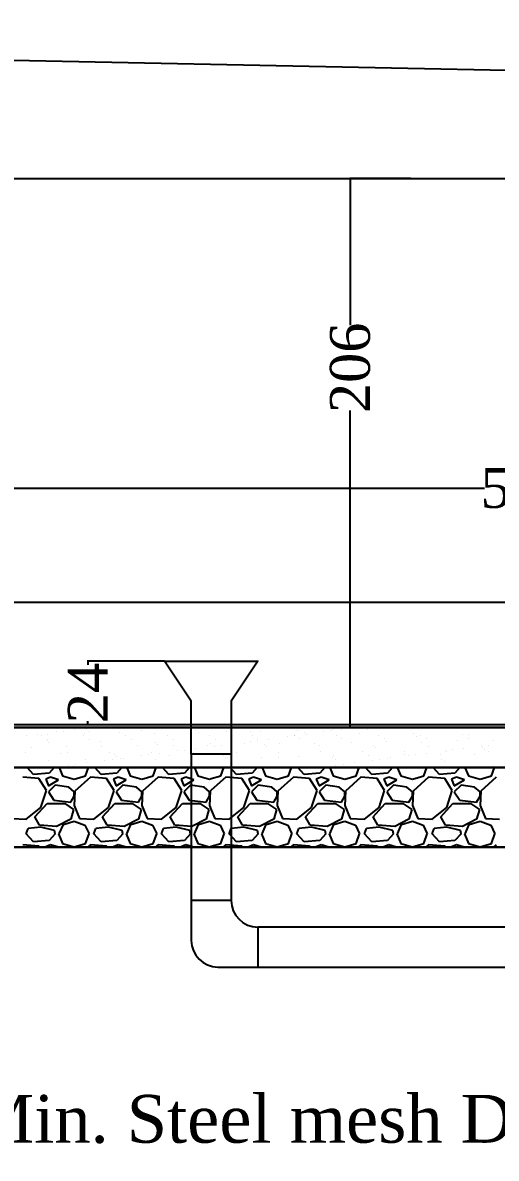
# Model space of a CAD drawing. Header units: centimetres. Extents: x 19229 to 39050, y 7691 to 15397.
# Drawn here: x 36956.6 to 37134.4, y 8811.1 to 9238 of the extents above; entities that cross this region are included whole.
import ezdxf

# ---------------------------------------------------------------- set-up
doc = ezdxf.new("R2010")
doc.units = ezdxf.units.CM
doc.layers.get('0').update_dxf_attribs({"linetype": 'CONTINUOUS'})
doc.layers.get('DEFPOINTS').update_dxf_attribs({"linetype": 'CONTINUOUS'})
doc.styles.add('style2', font='times.ttf', dxfattribs={"height": 15})
doc.styles.add('style3', font='times.ttf', dxfattribs={"height": 25})
doc.dimstyles.get("Standard").update_dxf_attribs({"dimtxt": 15, "dimasz": 0.18, "dimexe": 0.18, "dimexo": 0.0625, "dimgap": 0.09, "dimtad": 0, "dimdec": 0, "dimzin": 0, "dimdsep": 46, "dimtxsty": 'style2', "dimcen": 0.09, "dimadec": 0, "dimazin": 0, "dimtfac": 1, "dimtdec": 0, "dimtofl": 0, "dimtmove": 0, "dimatfit": 3, "dimfxl": 1, "dimtolj": 1, "dimtzin": 0, "dimarcsym": 0})
pattern_1 = [(37.5, (14395.28, -642.7), (-1.60003, 48.941324), [0, -38.608, 0, -43.18, 0, -41.275]), (7.5, (14395.28, -642.7), (44.95233, 71.68251), [0, -20.828, 0, -34.798, 0, -13.335]), (327.5, (14364.04, -642.7), (79.09924, 0.14372), [0, -12.7, 0, -45.72, 0, -59.69]), (317.5, (14364.04, -642.7), (76.35565, 22.29293), [0, -6.35, 0, -29.972, 0, -34.29])]

# ---------------------------------------------------------------- blocks, each defined once
blk = doc.blocks.new('*D25')
at = {"color": 0, "lineweight": -2, "transparency": 16777216}
for p, q in [((37009.8, 8998.05), (36980.82, 8998.05)), ((36981, 8997.87), (36981, 8996.59)), ((37009.8, 8974.05), (36980.82, 8974.05)), ((36981, 8974.23), (36981, 8975.51))]:
    blk.add_line(p, q, dxfattribs=at)
at = {"color": 0, "transparency": 16777216}
for points in [[(36980.97, 8997.87), (36981.03, 8997.87), (36981, 8998.05)], [(36980.97, 8974.23), (36981.03, 8974.23), (36981, 8974.05)]]:
    blk.add_solid(points, dxfattribs=at)
at = {"layer": 'DEFPOINTS', "color": 0, "transparency": 16777216}
for p in [(37009.86, 8998.05), (36981, 8974.05), (37009.86, 8974.05)]:
    blk.add_point(p, dxfattribs=at)
at = {"color": 0, "transparency": 16777216, "insert": (36981, 8986.05), "char_height": 15, "attachment_point": 5, "rotation": 90, "style": 'style2'}
blk.add_mtext('\\A1;24', dxfattribs=at)
blk = doc.blocks.new('*D26')
at = {"color": 0, "lineweight": -2, "ltscale": 20, "transparency": 16777216}
for p, q in [((36858.14, 9062.99), (36858.14, 9062.87)), ((36858.32, 9063.05), (37130.01, 9063.05)), ((37432.58, 9063.05), (37160.89, 9063.05)), ((37432.76, 9063.11), (37432.76, 9063.23))]:
    blk.add_line(p, q, dxfattribs=at)
at = {"color": 0, "ltscale": 20, "transparency": 16777216}
for points in [[(36858.32, 9063.08), (36858.32, 9063.02), (36858.14, 9063.05)], [(37432.58, 9063.08), (37432.58, 9063.02), (37432.76, 9063.05)]]:
    blk.add_solid(points, dxfattribs=at)
at = {"layer": 'DEFPOINTS', "color": 0, "ltscale": 20, "transparency": 16777216}
for p in [(36858.14, 9063.05), (37432.76, 9063.05), (37432.76, 9063.05)]:
    blk.add_point(p, dxfattribs=at)
at = {"color": 0, "ltscale": 20, "transparency": 16777216, "insert": (37145.45, 9063.05), "char_height": 15, "attachment_point": 5, "style": 'style2'}
blk.add_mtext('\\A1;575', dxfattribs=at)
blk = doc.blocks.new('*D27')
at = {"color": 0, "lineweight": -2, "ltscale": 20}
for p, q in [((35072.76, 9189.22), (35072.76, 9019.91)), ((37432.76, 9189.22), (37432.76, 9019.91)), ((35072.94, 9020.09), (36283.48, 9020.09)), ((37432.58, 9020.09), (36326.69, 9020.09))]:
    blk.add_line(p, q, dxfattribs=at)
at = {"color": 0, "ltscale": 20}
for points in [[(35072.94, 9020.12), (35072.94, 9020.06), (35072.76, 9020.09)], [(37432.58, 9020.12), (37432.58, 9020.06), (37432.76, 9020.09)]]:
    blk.add_solid(points, dxfattribs=at)
at = {"layer": 'DEFPOINTS', "color": 0, "ltscale": 20}
for p in [(35072.76, 9189.29), (37432.76, 9189.29), (37432.76, 9020.09)]:
    blk.add_point(p, dxfattribs=at)
at = {"color": 0, "ltscale": 20, "insert": (36305.08, 9020.09), "char_height": 15, "attachment_point": 5, "style": 'style2'}
blk.add_mtext('\\A1;2360', dxfattribs=at)
blk = doc.blocks.new('*D44')
at = {"color": 0, "lineweight": -2, "ltscale": 20}
for p, q in [((37079.54, 9179.43), (37433.94, 9179.43)), ((37433.76, 9179.25), (37433.76, 9092.28)), ((37433.76, 8973.23), (37433.76, 9060.21)), ((37079.54, 8973.05), (37433.94, 8973.05))]:
    blk.add_line(p, q, dxfattribs=at)
at = {"color": 0, "ltscale": 20}
for points in [[(37433.73, 9179.25), (37433.79, 9179.25), (37433.76, 9179.43)], [(37433.73, 8973.23), (37433.79, 8973.23), (37433.76, 8973.05)]]:
    blk.add_solid(points, dxfattribs=at)
at = {"layer": 'DEFPOINTS', "color": 0, "ltscale": 20}
for p in [(37079.48, 9179.43), (37433.76, 9179.43), (37079.48, 8973.05)]:
    blk.add_point(p, dxfattribs=at)
at = {"color": 0, "ltscale": 20, "insert": (37433.76, 9076.24), "char_height": 15, "attachment_point": 5, "rotation": 90, "style": 'style2'}
blk.add_mtext('\\A1;206', dxfattribs=at)
blk = doc.blocks.new('*D45')
at = {"color": 0, "lineweight": -2, "ltscale": 20}
for p, q in [((37102.32, 9179.43), (37079.36, 9179.43)), ((37079.54, 9179.25), (37079.54, 9124.35)), ((37079.54, 8973.23), (37079.54, 9092.28)), ((37102.32, 8973.05), (37079.36, 8973.05))]:
    blk.add_line(p, q, dxfattribs=at)
at = {"color": 0, "ltscale": 20}
for points in [[(37079.51, 9179.25), (37079.57, 9179.25), (37079.54, 9179.43)], [(37079.51, 8973.23), (37079.57, 8973.23), (37079.54, 8973.05)]]:
    blk.add_solid(points, dxfattribs=at)
at = {"layer": 'DEFPOINTS', "color": 0, "ltscale": 20}
for p in [(37079.54, 9179.43), (37102.38, 9179.43), (37102.38, 8973.05)]:
    blk.add_point(p, dxfattribs=at)
at = {"color": 0, "ltscale": 20, "insert": (37079.54, 9108.31), "char_height": 15, "attachment_point": 5, "rotation": 90, "style": 'style2'}
blk.add_mtext('\\A1;206', dxfattribs=at)

msp = doc.modelspace()

# ---------------------------------------------------------------- hatches: boundary and pattern name
h = msp.add_hatch()
h.set_pattern_fill('AR-SAND')
h.set_pattern_definition(pattern_1)
h.paths.add_polyline_path([(37433.76, 8973.05), (37034.86, 8973.05), (37034.86, 8963.05), (37034.86, 8958.05), (37433.76, 8958.05)])
h = msp.add_hatch()
h.set_pattern_fill('AR-SAND')
h.set_pattern_definition(pattern_1)
h.paths.add_polyline_path([(37433.76, 8973.05), (37034.86, 8973.05), (37034.86, 8963.05), (37034.86, 8958.05), (37433.76, 8958.05)])

# ---------------------------------------------------------------- linework, layer by layer
at = {"color": 7, "ltscale": 20}
msp.add_line((36257.14, 9238.05), (37443.02, 9214.05), dxfattribs=at)
at = {"color": 7}
for p, q in [((35071.76, 9179.43), (37433.76, 9179.43)), ((37432.26, 8974.05), (36633.76, 8974.05)), ((37433.76, 8973.05), (36633.76, 8973.05)), ((37433.76, 8973.05), (36633.76, 8973.05)), ((36633.76, 8973.05), (37433.76, 8973.05)), ((36958.07, 8969.95), (36958.07, 8969.95)), ((36960.26, 8972.76), (36960.26, 8972.76)), ((36962.2, 8970.5), (36962.2, 8970.5)), ((36963.56, 8969.99), (36963.56, 8969.99)), ((36965.95, 8970.41), (36965.95, 8970.41)), ((36969.1, 8971.41), (36969.1, 8971.41)), ((36971.74, 8971.75), (36971.74, 8971.75)), ((36975.87, 8972.3), (36975.87, 8972.3)), ((36979.38, 8970.02), (36979.38, 8970.02)), ((36979.67, 8970.91), (36979.67, 8970.91)), ((36980.59, 8972.59), (36980.59, 8972.59)), ((36981.52, 8971.73), (36981.52, 8971.73)), ((36992.96, 8971.08), (36992.96, 8971.08)), ((36995.2, 8970.05), (36995.2, 8970.05)), ((37001.21, 8972.14), (37001.21, 8972.14)), ((37005.96, 8971.01), (37005.96, 8971.01)), ((37011.02, 8970.08), (37011.02, 8970.08)), ((37019.68, 8971.51), (37019.68, 8971.51)), ((37021.54, 8971.96), (37021.54, 8971.96)), ((37022.48, 8971.1), (37022.48, 8971.1)), ((37026.84, 8970.1), (37026.84, 8970.1)), ((37032.98, 8971.68), (37032.98, 8971.68)), ((37042.17, 8971.51), (37042.17, 8971.51)), ((37042.66, 8970.13), (37042.66, 8970.13)), ((37045.97, 8971.62), (37045.97, 8971.62)), ((37055.83, 8969.67), (37055.83, 8969.67)), ((37058.47, 8970.02), (37058.47, 8970.02)), ((37058.48, 8970.16), (37058.48, 8970.16)), ((37059.69, 8972.11), (37059.69, 8972.11)), ((37062.5, 8971.34), (37062.5, 8971.34)), ((37062.6, 8970.56), (37062.6, 8970.56)), ((37063.43, 8970.48), (37063.43, 8970.48)), ((37069.5, 8971.47), (37069.5, 8971.47)), ((37072.15, 8971.82), (37072.15, 8971.82)), ((37072.99, 8972.28), (37072.99, 8972.28)), ((37074.3, 8970.19), (37074.3, 8970.19)), ((37076.28, 8972.36), (37076.28, 8972.36)), ((37083.12, 8970.89), (37083.12, 8970.89)), ((37085.99, 8972.22), (37085.99, 8972.22)), ((37090.12, 8970.22), (37090.12, 8970.22)), ((37099.71, 8972.71), (37099.71, 8972.71)), ((37103.45, 8970.72), (37103.45, 8970.72)), ((37104.39, 8969.86), (37104.39, 8969.86)), ((37105.94, 8970.25), (37105.94, 8970.25)), ((37113, 8972.88), (37113, 8972.88)), ((37121.76, 8970.28), (37121.76, 8970.28)), ((37124.08, 8970.27), (37124.08, 8970.27)), ((37126, 8972.82), (37126, 8972.82)), ((36959.82, 8965.71), (36959.82, 8965.71)), ((36965.32, 8968.13), (36965.32, 8968.13)), ((36965.7, 8968.63), (36965.7, 8968.63)), ((36966.25, 8967.27), (36966.25, 8967.27)), ((36973.12, 8965.88), (36973.12, 8965.88)), ((36981.52, 8968.65), (36981.52, 8968.65)), ((36985.94, 8967.68), (36985.94, 8967.68)), ((36986.11, 8965.82), (36986.11, 8965.82)), ((36997.34, 8968.68), (36997.34, 8968.68)), ((36999.83, 8966.31), (36999.83, 8966.31)), ((37006.27, 8967.5), (37006.27, 8967.5)), ((37007.21, 8966.65), (37007.21, 8966.65)), ((37013.13, 8966.48), (37013.13, 8966.48)), ((37013.16, 8968.71), (37013.16, 8968.71)), ((37026.13, 8966.42), (37026.13, 8966.42)), ((37026.9, 8967.05), (37026.9, 8967.05)), ((37028.48, 8966.07), (37028.48, 8966.07)), ((37028.98, 8968.74), (37028.98, 8968.74)), ((37031.12, 8966.42), (37031.12, 8966.42)), ((37035.25, 8966.96), (37035.25, 8966.96)), ((37039.85, 8966.91), (37039.85, 8966.91)), ((37042.15, 8967.87), (37042.15, 8967.87)), ((37044.8, 8968.77), (37044.8, 8968.77)), ((37044.8, 8968.22), (37044.8, 8968.22)), ((37047.22, 8966.88), (37047.22, 8966.88)), ((37048.16, 8966.02), (37048.16, 8966.02)), ((37048.93, 8968.76), (37048.93, 8968.76)), ((37053.14, 8967.08), (37053.14, 8967.08)), ((37060.62, 8968.8), (37060.62, 8968.8)), ((37066.14, 8967.02), (37066.14, 8967.02)), ((37067.85, 8966.43), (37067.85, 8966.43)), ((37076.44, 8968.83), (37076.44, 8968.83)), ((37079.86, 8967.52), (37079.86, 8967.52)), ((37088.18, 8966.26), (37088.18, 8966.26)), ((37089.11, 8965.4), (37089.11, 8965.4)), ((37092.26, 8968.86), (37092.26, 8968.86)), ((37093.16, 8967.69), (37093.16, 8967.69)), ((37106.15, 8967.62), (37106.15, 8967.62)), ((37108.08, 8968.88), (37108.08, 8968.88)), ((37108.81, 8965.81), (37108.81, 8965.81)), ((37119.87, 8968.12), (37119.87, 8968.12)), ((37121.98, 8965.23), (37121.98, 8965.23)), ((37123.9, 8968.91), (37123.9, 8968.91)), ((37128.88, 8966.14), (37128.88, 8966.14)), ((37129.13, 8965.63), (37129.13, 8965.63)), ((37131.53, 8966.48), (37131.53, 8966.48)), ((37133.17, 8968.29), (37133.17, 8968.29)), ((36957.59, 8963.68), (36957.59, 8963.68)), ((36970.67, 8963.22), (36970.67, 8963.22)), ((36973.41, 8963.71), (36973.41, 8963.71)), ((36979.99, 8961.12), (36979.99, 8961.12)), ((36989.23, 8963.74), (36989.23, 8963.74)), ((36990.1, 8961.02), (36990.1, 8961.02)), ((36991, 8963.05), (36991, 8963.05)), ((36991.93, 8962.19), (36991.93, 8962.19)), ((36993.28, 8961.29), (36993.28, 8961.29)), ((36994.23, 8961.56), (36994.23, 8961.56)), ((37001.13, 8962.47), (37001.13, 8962.47)), ((37003.77, 8962.82), (37003.77, 8962.82)), ((37005.05, 8963.77), (37005.05, 8963.77)), ((37006.28, 8961.23), (37006.28, 8961.23)), ((37007.9, 8963.36), (37007.9, 8963.36)), ((37011.63, 8962.6), (37011.63, 8962.6)), ((37014.8, 8964.27), (37014.8, 8964.27)), ((37017.45, 8964.62), (37017.45, 8964.62)), ((37019.86, 8963.05), (37019.86, 8893.05)), ((37020, 8961.72), (37020, 8961.72)), ((37020.87, 8963.8), (37020.87, 8963.8)), ((37021.58, 8965.16), (37021.58, 8965.16)), ((37031.95, 8962.42), (37031.95, 8962.42)), ((37032.89, 8961.56), (37032.89, 8961.56)), ((37033.3, 8961.89), (37033.3, 8961.89)), ((37034.86, 8963.05), (37034.86, 8908.05)), ((37036.69, 8963.83), (37036.69, 8963.83)), ((37046.29, 8961.83), (37046.29, 8961.83)), ((37052.51, 8963.86), (37052.51, 8963.86)), ((37052.58, 8961.97), (37052.58, 8961.97)), ((37060.01, 8962.32), (37060.01, 8962.32)), ((37068.33, 8963.88), (37068.33, 8963.88)), ((37072.91, 8961.8), (37072.91, 8961.8)), ((37073.31, 8962.49), (37073.31, 8962.49)), ((37073.84, 8960.94), (37073.84, 8960.94)), ((37084.15, 8963.91), (37084.15, 8963.91)), ((37086.31, 8962.43), (37086.31, 8962.43)), ((37090.5, 8961.08), (37090.5, 8961.08)), ((37093.53, 8961.35), (37093.53, 8961.35)), ((37094.63, 8961.63), (37094.63, 8961.63)), ((37099.97, 8963.94), (37099.97, 8963.94)), ((37100.03, 8962.92), (37100.03, 8962.92)), ((37101.53, 8962.54), (37101.53, 8962.54)), ((37104.18, 8962.88), (37104.18, 8962.88)), ((37108.31, 8963.43), (37108.31, 8963.43)), ((37113.32, 8963.09), (37113.32, 8963.09)), ((37113.86, 8961.17), (37113.86, 8961.17)), ((37115.21, 8964.34), (37115.21, 8964.34)), ((37115.79, 8963.97), (37115.79, 8963.97)), ((37117.85, 8964.68), (37117.85, 8964.68)), ((37126.32, 8963.03), (37126.32, 8963.03)), ((37130.07, 8964.77), (37130.07, 8964.77)), ((37131.61, 8964), (37131.61, 8964)), ((37458.76, 8958.05), (36633.76, 8958.05)), ((36633.76, 8958.05), (37433.76, 8958.05)), ((37433.76, 8958.05), (36633.76, 8958.05)), ((36960.64, 8955.45), (36958.26, 8958.05)), ((36966.27, 8960.62), (36966.27, 8960.62)), ((36968.36, 8958.05), (36966.48, 8955.96)), ((36970.23, 8958.05), (36971.56, 8954.94)), ((36973.78, 8958.87), (36973.78, 8958.87)), ((36975.73, 8958.59), (36975.73, 8958.59)), ((36976.43, 8959.22), (36976.43, 8959.22)), ((36980.2, 8954.94), (36981.31, 8958.05)), ((36980.56, 8959.76), (36980.56, 8959.76)), ((36986.04, 8955.45), (36983.66, 8958.05)), ((36987.46, 8960.67), (36987.46, 8960.67)), ((36993.76, 8958.05), (36991.88, 8955.96)), ((36995.63, 8958.05), (36996.96, 8954.94)), ((36996.35, 8958.14), (36996.35, 8958.14)), ((37005.6, 8954.94), (37006.71, 8958.05)), ((37011.44, 8955.45), (37009.06, 8958.05)), ((37019.16, 8958.05), (37017.28, 8955.96)), ((37021.03, 8958.05), (37022.36, 8954.94)), ((37031, 8954.94), (37032.11, 8958.05)), ((37036.84, 8955.45), (37034.46, 8958.05)), ((37044.56, 8958.05), (37042.68, 8955.96)), ((37046.43, 8958.05), (37047.76, 8954.94)), ((37056.4, 8954.94), (37057.51, 8958.05)), ((37062.24, 8955.45), (37059.86, 8958.05)), ((37069.96, 8958.05), (37068.08, 8955.96)), ((37071.83, 8958.05), (37073.16, 8954.94)), ((37074.19, 8958.94), (37074.19, 8958.94)), ((37076.83, 8959.28), (37076.83, 8959.28)), ((37080.96, 8959.83), (37080.96, 8959.83)), ((37081.8, 8954.94), (37082.91, 8958.05)), ((37087.64, 8955.45), (37085.26, 8958.05)), ((37087.86, 8960.74), (37087.86, 8960.74)), ((37095.36, 8958.05), (37093.48, 8955.96)), ((37097.23, 8958.05), (37098.56, 8954.94)), ((37107.2, 8954.94), (37108.31, 8958.05)), ((37113.04, 8955.45), (37110.66, 8958.05)), ((37114.8, 8960.32), (37114.8, 8960.32)), ((37120.76, 8958.05), (37118.88, 8955.96)), ((37120.19, 8958.33), (37120.19, 8958.33)), ((37122.63, 8958.05), (37123.96, 8954.94)), ((37132.6, 8954.94), (37133.71, 8958.05)), ((37133.49, 8958.5), (37133.49, 8958.5)), ((36962.67, 8953.93), (36956.58, 8954.44)), ((36966.48, 8955.96), (36960.64, 8955.45)), ((36965.47, 8949.36), (36962.67, 8953.93)), ((36966.99, 8954.44), (36965.21, 8953.67)), ((36965.21, 8953.67), (36966.23, 8951.13)), ((36966.23, 8951.13), (36970.04, 8953.42)), ((36970.04, 8953.42), (36966.99, 8954.44)), ((36971.56, 8954.94), (36975.88, 8953.67)), ((36975.88, 8953.67), (36980.2, 8954.94)), ((36981.98, 8954.44), (36976.13, 8949.1)), ((36988.07, 8953.93), (36981.98, 8954.44)), ((36991.88, 8955.96), (36986.04, 8955.45)), ((36990.87, 8949.36), (36988.07, 8953.93)), ((36992.39, 8954.44), (36990.61, 8953.67)), ((36990.61, 8953.67), (36991.63, 8951.13)), ((36991.63, 8951.13), (36995.44, 8953.42)), ((36995.44, 8953.42), (36992.39, 8954.44)), ((36996.96, 8954.94), (37001.28, 8953.67)), ((37001.28, 8953.67), (37005.6, 8954.94)), ((37007.38, 8954.44), (37001.53, 8949.1)), ((37013.47, 8953.93), (37007.38, 8954.44)), ((37017.28, 8955.96), (37011.44, 8955.45)), ((37016.27, 8949.36), (37013.47, 8953.93)), ((37017.79, 8954.44), (37016.01, 8953.67)), ((37016.01, 8953.67), (37017.03, 8951.13)), ((37017.03, 8951.13), (37020.84, 8953.42)), ((37020.84, 8953.42), (37017.79, 8954.44)), ((37022.36, 8954.94), (37026.68, 8953.67)), ((37026.68, 8953.67), (37027.36, 8953.87)), ((37027.36, 8953.87), (37031, 8954.94)), ((37032.78, 8954.44), (37027.36, 8949.49)), ((37038.87, 8953.93), (37032.78, 8954.44)), ((37042.68, 8955.96), (37036.84, 8955.45)), ((37041.67, 8949.36), (37038.87, 8953.93)), ((37043.19, 8954.44), (37041.41, 8953.67)), ((37041.41, 8953.67), (37042.43, 8951.13)), ((37042.43, 8951.13), (37046.24, 8953.42)), ((37046.24, 8953.42), (37043.19, 8954.44)), ((37047.76, 8954.94), (37052.08, 8953.67)), ((37052.08, 8953.67), (37056.4, 8954.94)), ((37058.18, 8954.44), (37052.33, 8949.1)), ((37064.27, 8953.93), (37058.18, 8954.44)), ((37068.08, 8955.96), (37062.24, 8955.45)), ((37067.07, 8949.36), (37064.27, 8953.93)), ((37068.59, 8954.44), (37066.81, 8953.67)), ((37066.81, 8953.67), (37067.83, 8951.13)), ((37067.83, 8951.13), (37071.64, 8953.42)), ((37071.64, 8953.42), (37068.59, 8954.44)), ((37073.16, 8954.94), (37077.48, 8953.67)), ((37077.48, 8953.67), (37081.8, 8954.94)), ((37083.58, 8954.44), (37077.73, 8949.1)), ((37089.67, 8953.93), (37083.58, 8954.44)), ((37093.48, 8955.96), (37087.64, 8955.45)), ((37092.47, 8949.36), (37089.67, 8953.93)), ((37093.99, 8954.44), (37092.21, 8953.67)), ((37092.21, 8953.67), (37093.23, 8951.13)), ((37093.23, 8951.13), (37097.04, 8953.42)), ((37097.04, 8953.42), (37093.99, 8954.44)), ((37098.56, 8954.94), (37102.88, 8953.67)), ((37102.88, 8953.67), (37107.2, 8954.94)), ((37108.98, 8954.44), (37103.13, 8949.1)), ((37115.07, 8953.93), (37108.98, 8954.44)), ((37118.88, 8955.96), (37113.04, 8955.45)), ((37117.87, 8949.36), (37115.07, 8953.93)), ((37119.39, 8954.44), (37117.61, 8953.67)), ((37117.61, 8953.67), (37118.63, 8951.13)), ((37118.63, 8951.13), (37122.44, 8953.42)), ((37122.44, 8953.42), (37119.39, 8954.44)), ((37123.96, 8954.94), (37128.28, 8953.67)), ((37128.28, 8953.67), (37132.6, 8954.94)), ((37134.38, 8954.44), (37128.53, 8949.1)), ((36963.43, 8943.01), (36965.47, 8949.36)), ((36968.77, 8951.39), (36966.23, 8948.85)), ((36966.23, 8948.85), (36968.26, 8945.8)), ((36973.85, 8950.63), (36968.77, 8951.39)), ((36975.88, 8948.85), (36973.85, 8950.63)), ((36976.13, 8949.1), (36975.88, 8943.77)), ((36975.88, 8947.32), (36975.88, 8948.85)), ((36988.83, 8943.01), (36990.87, 8949.36)), ((36994.17, 8951.39), (36991.63, 8948.85)), ((36991.63, 8948.85), (36993.66, 8945.8)), ((36999.25, 8950.63), (36994.17, 8951.39)), ((37001.28, 8948.85), (36999.25, 8950.63)), ((37001.53, 8949.1), (37001.28, 8943.77)), ((37001.28, 8947.32), (37001.28, 8948.85)), ((37014.23, 8943.01), (37016.27, 8949.36)), ((37019.57, 8951.39), (37017.03, 8948.85)), ((37017.03, 8948.85), (37019.06, 8945.8)), ((37024.65, 8950.63), (37019.57, 8951.39)), ((37026.68, 8948.85), (37024.65, 8950.63)), ((37026.93, 8949.1), (37026.68, 8943.77)), ((37026.68, 8947.32), (37026.68, 8948.85)), ((37027.36, 8949.49), (37026.93, 8949.1)), ((37039.63, 8943.01), (37041.67, 8949.36)), ((37044.97, 8951.39), (37042.43, 8948.85)), ((37042.43, 8948.85), (37044.46, 8945.8)), ((37050.05, 8950.63), (37044.97, 8951.39)), ((37052.08, 8948.85), (37050.05, 8950.63)), ((37052.33, 8949.1), (37052.08, 8943.77)), ((37052.08, 8947.32), (37052.08, 8948.85)), ((37065.03, 8943.01), (37067.07, 8949.36)), ((37070.37, 8951.39), (37067.83, 8948.85)), ((37067.83, 8948.85), (37069.86, 8945.8)), ((37075.45, 8950.63), (37070.37, 8951.39)), ((37077.48, 8948.85), (37075.45, 8950.63)), ((37077.73, 8949.1), (37077.48, 8943.77)), ((37077.48, 8947.32), (37077.48, 8948.85)), ((37090.43, 8943.01), (37092.47, 8949.36)), ((37095.77, 8951.39), (37093.23, 8948.85)), ((37093.23, 8948.85), (37095.26, 8945.8)), ((37100.85, 8950.63), (37095.77, 8951.39)), ((37102.88, 8948.85), (37100.85, 8950.63)), ((37103.13, 8949.1), (37102.88, 8943.77)), ((37102.88, 8947.32), (37102.88, 8948.85)), ((37115.83, 8943.01), (37117.87, 8949.36)), ((37121.17, 8951.39), (37118.63, 8948.85)), ((37118.63, 8948.85), (37120.66, 8945.8)), ((37126.25, 8950.63), (37121.17, 8951.39)), ((37128.28, 8948.85), (37126.25, 8950.63)), ((37128.53, 8949.1), (37128.28, 8943.77)), ((37128.28, 8947.32), (37128.28, 8948.85)), ((36961.15, 8939.45), (36965.72, 8944.53)), ((36965.72, 8944.53), (36972.32, 8944.53)), ((36968.26, 8945.8), (36974.61, 8945.04)), ((36972.32, 8944.53), (36975.63, 8942.24)), ((36974.61, 8945.04), (36975.88, 8947.32)), ((36986.55, 8939.45), (36991.12, 8944.53)), ((36991.12, 8944.53), (36997.72, 8944.53)), ((36993.66, 8945.8), (37000.01, 8945.04)), ((36997.72, 8944.53), (37001.03, 8942.24)), ((37000.01, 8945.04), (37001.28, 8947.32)), ((37011.95, 8939.45), (37016.52, 8944.53)), ((37016.52, 8944.53), (37023.12, 8944.53)), ((37019.06, 8945.8), (37025.41, 8945.04)), ((37023.12, 8944.53), (37026.43, 8942.24)), ((37025.41, 8945.04), (37026.68, 8947.32)), ((37037.35, 8939.45), (37041.92, 8944.53)), ((37041.92, 8944.53), (37048.52, 8944.53)), ((37044.46, 8945.8), (37050.81, 8945.04)), ((37048.52, 8944.53), (37051.83, 8942.24)), ((37050.81, 8945.04), (37052.08, 8947.32)), ((37062.75, 8939.45), (37067.32, 8944.53)), ((37067.32, 8944.53), (37073.92, 8944.53)), ((37069.86, 8945.8), (37076.21, 8945.04)), ((37073.92, 8944.53), (37077.23, 8942.24)), ((37076.21, 8945.04), (37077.48, 8947.32)), ((37088.15, 8939.45), (37092.72, 8944.53)), ((37092.72, 8944.53), (37099.32, 8944.53)), ((37095.26, 8945.8), (37101.61, 8945.04)), ((37099.32, 8944.53), (37102.63, 8942.24)), ((37101.61, 8945.04), (37102.88, 8947.32)), ((37113.55, 8939.45), (37118.12, 8944.53)), ((37118.12, 8944.53), (37124.72, 8944.53)), ((37120.66, 8945.8), (37127.01, 8945.04)), ((37124.72, 8944.53), (37128.03, 8942.24)), ((37127.01, 8945.04), (37128.28, 8947.32)), ((36957.85, 8938.69), (36963.43, 8943.01)), ((36975.63, 8942.24), (36974.61, 8938.69)), ((36975.88, 8943.77), (36977.91, 8938.94)), ((36983.25, 8938.69), (36988.83, 8943.01)), ((37001.03, 8942.24), (37000.01, 8938.69)), ((37001.28, 8943.77), (37003.31, 8938.94)), ((37008.65, 8938.69), (37014.23, 8943.01)), ((37026.43, 8942.24), (37025.41, 8938.69)), ((37026.68, 8943.77), (37027.36, 8942.15)), ((37027.36, 8942.15), (37028.71, 8938.94)), ((37034.05, 8938.69), (37039.63, 8943.01)), ((37051.83, 8942.24), (37050.81, 8938.69)), ((37052.08, 8943.77), (37054.11, 8938.94)), ((37059.45, 8938.69), (37065.03, 8943.01)), ((37077.23, 8942.24), (37076.21, 8938.69)), ((37077.48, 8943.77), (37079.51, 8938.94)), ((37084.85, 8938.69), (37090.43, 8943.01)), ((37102.63, 8942.24), (37101.61, 8938.69)), ((37102.88, 8943.77), (37104.91, 8938.94)), ((37110.25, 8938.69), (37115.83, 8943.01)), ((37128.03, 8942.24), (37127.01, 8938.69)), ((37128.28, 8943.77), (37130.31, 8938.94)), ((36952.51, 8938.94), (36957.85, 8938.69)), ((36963.43, 8935.64), (36958.61, 8935.13)), ((36962.93, 8936.4), (36961.15, 8939.45)), ((36969.28, 8935.89), (36962.93, 8936.4)), ((36968.51, 8934.37), (36963.43, 8935.64)), ((36974.61, 8938.69), (36969.28, 8935.89)), ((36970.29, 8933.1), (36971.82, 8936.66)), ((36971.82, 8936.66), (36975.88, 8937.93)), ((36975.88, 8937.93), (36979.94, 8936.4)), ((36977.91, 8938.94), (36983.25, 8938.69)), ((36979.94, 8936.4), (36981.47, 8933.1)), ((36988.83, 8935.64), (36984.01, 8935.13)), ((36988.33, 8936.4), (36986.55, 8939.45)), ((36994.68, 8935.89), (36988.33, 8936.4)), ((36993.91, 8934.37), (36988.83, 8935.64)), ((37000.01, 8938.69), (36994.68, 8935.89)), ((36995.69, 8933.1), (36997.22, 8936.66)), ((36997.22, 8936.66), (37001.28, 8937.93)), ((37001.28, 8937.93), (37005.34, 8936.4)), ((37003.31, 8938.94), (37008.65, 8938.69)), ((37005.34, 8936.4), (37006.87, 8933.1)), ((37014.23, 8935.64), (37009.41, 8935.13)), ((37013.73, 8936.4), (37011.95, 8939.45)), ((37020.08, 8935.89), (37013.73, 8936.4)), ((37019.31, 8934.37), (37014.23, 8935.64)), ((37025.41, 8938.69), (37020.08, 8935.89)), ((37021.09, 8933.1), (37022.62, 8936.66)), ((37022.62, 8936.66), (37026.68, 8937.93)), ((37026.68, 8937.93), (37027.36, 8937.67)), ((37027.36, 8937.67), (37030.74, 8936.4)), ((37028.71, 8938.94), (37034.05, 8938.69)), ((37030.74, 8936.4), (37032.27, 8933.1)), ((37039.63, 8935.64), (37034.81, 8935.13)), ((37039.13, 8936.4), (37037.35, 8939.45)), ((37045.48, 8935.89), (37039.13, 8936.4)), ((37044.71, 8934.37), (37039.63, 8935.64)), ((37050.81, 8938.69), (37045.48, 8935.89)), ((37046.49, 8933.1), (37048.02, 8936.66)), ((37048.02, 8936.66), (37052.08, 8937.93)), ((37052.08, 8937.93), (37056.14, 8936.4)), ((37054.11, 8938.94), (37059.45, 8938.69)), ((37056.14, 8936.4), (37057.67, 8933.1)), ((37065.03, 8935.64), (37060.21, 8935.13)), ((37064.53, 8936.4), (37062.75, 8939.45)), ((37070.88, 8935.89), (37064.53, 8936.4)), ((37070.11, 8934.37), (37065.03, 8935.64)), ((37076.21, 8938.69), (37070.88, 8935.89)), ((37071.89, 8933.1), (37073.42, 8936.66)), ((37073.42, 8936.66), (37077.48, 8937.93)), ((37077.48, 8937.93), (37081.54, 8936.4)), ((37079.51, 8938.94), (37084.85, 8938.69)), ((37081.54, 8936.4), (37083.07, 8933.1)), ((37090.43, 8935.64), (37085.61, 8935.13)), ((37089.93, 8936.4), (37088.15, 8939.45)), ((37096.28, 8935.89), (37089.93, 8936.4)), ((37095.51, 8934.37), (37090.43, 8935.64)), ((37101.61, 8938.69), (37096.28, 8935.89)), ((37097.29, 8933.1), (37098.82, 8936.66)), ((37098.82, 8936.66), (37102.88, 8937.93)), ((37102.88, 8937.93), (37106.94, 8936.4)), ((37104.91, 8938.94), (37110.25, 8938.69)), ((37106.94, 8936.4), (37108.47, 8933.1)), ((37115.83, 8935.64), (37111.01, 8935.13)), ((37115.33, 8936.4), (37113.55, 8939.45)), ((37121.68, 8935.89), (37115.33, 8936.4)), ((37120.91, 8934.37), (37115.83, 8935.64)), ((37127.01, 8938.69), (37121.68, 8935.89)), ((37122.69, 8933.1), (37124.22, 8936.66)), ((37124.22, 8936.66), (37128.28, 8937.93)), ((37128.28, 8937.93), (37132.34, 8936.4)), ((37130.31, 8938.94), (37135.65, 8938.69)), ((37132.34, 8936.4), (37133.87, 8933.1)), ((36957.85, 8933.1), (36958.61, 8935.13)), ((36960.64, 8930.05), (36957.85, 8933.1)), ((36968.77, 8933.1), (36966.48, 8930.56)), ((36968.77, 8933.1), (36968.51, 8934.37)), ((36970.04, 8933.1), (36971.56, 8929.54)), ((36980.2, 8929.54), (36981.47, 8933.1)), ((36983.25, 8933.1), (36984.01, 8935.13)), ((36986.04, 8930.05), (36983.25, 8933.1)), ((36994.17, 8933.1), (36991.88, 8930.56)), ((36994.17, 8933.1), (36993.91, 8934.37)), ((36995.44, 8933.1), (36996.96, 8929.54)), ((37005.6, 8929.54), (37006.87, 8933.1)), ((37008.65, 8933.1), (37009.41, 8935.13)), ((37011.44, 8930.05), (37008.65, 8933.1)), ((37019.57, 8933.1), (37017.28, 8930.56)), ((37019.57, 8933.1), (37019.31, 8934.37)), ((37020.84, 8933.1), (37022.36, 8929.54)), ((37031, 8929.54), (37032.27, 8933.1)), ((37034.05, 8933.1), (37034.81, 8935.13)), ((37036.84, 8930.05), (37034.05, 8933.1)), ((37044.97, 8933.1), (37042.68, 8930.56)), ((37044.97, 8933.1), (37044.71, 8934.37)), ((37046.24, 8933.1), (37047.76, 8929.54)), ((37056.4, 8929.54), (37057.67, 8933.1)), ((37059.45, 8933.1), (37060.21, 8935.13)), ((37062.24, 8930.05), (37059.45, 8933.1)), ((37070.37, 8933.1), (37068.08, 8930.56)), ((37070.37, 8933.1), (37070.11, 8934.37)), ((37071.64, 8933.1), (37073.16, 8929.54)), ((37081.8, 8929.54), (37083.07, 8933.1)), ((37084.85, 8933.1), (37085.61, 8935.13)), ((37087.64, 8930.05), (37084.85, 8933.1)), ((37095.77, 8933.1), (37093.48, 8930.56)), ((37095.77, 8933.1), (37095.51, 8934.37)), ((37097.04, 8933.1), (37098.56, 8929.54)), ((37107.2, 8929.54), (37108.47, 8933.1)), ((37110.25, 8933.1), (37111.01, 8935.13)), ((37113.04, 8930.05), (37110.25, 8933.1)), ((37121.17, 8933.1), (37118.88, 8930.56)), ((37121.17, 8933.1), (37120.91, 8934.37)), ((37122.44, 8933.1), (37123.96, 8929.54)), ((37132.6, 8929.54), (37133.87, 8933.1)), ((37458.76, 8928.05), (36883.14, 8928.05)), ((36962.67, 8928.53), (36956.58, 8929.04)), ((36966.48, 8930.56), (36960.64, 8930.05)), ((36962.96, 8928.05), (36962.67, 8928.53)), ((36966.99, 8929.04), (36965.21, 8928.27)), ((36965.21, 8928.27), (36965.3, 8928.05)), ((36969.95, 8928.05), (36966.99, 8929.04)), ((36971.56, 8929.54), (36975.88, 8928.27)), ((36975.88, 8928.27), (36980.2, 8929.54)), ((36981.98, 8929.04), (36980.9, 8928.05)), ((36988.07, 8928.53), (36981.98, 8929.04)), ((36991.88, 8930.56), (36986.04, 8930.05)), ((36988.36, 8928.05), (36988.07, 8928.53)), ((36992.39, 8929.04), (36990.61, 8928.27)), ((36990.61, 8928.27), (36990.7, 8928.05)), ((36995.35, 8928.05), (36992.39, 8929.04)), ((36996.96, 8929.54), (37001.28, 8928.27)), ((37001.28, 8928.27), (37005.6, 8929.54)), ((37007.38, 8929.04), (37006.3, 8928.05)), ((37013.47, 8928.53), (37007.38, 8929.04)), ((37017.28, 8930.56), (37011.44, 8930.05)), ((37013.76, 8928.05), (37013.47, 8928.53)), ((37017.79, 8929.04), (37016.01, 8928.27)), ((37016.01, 8928.27), (37016.1, 8928.05)), ((37020.75, 8928.05), (37017.79, 8929.04)), ((37022.36, 8929.54), (37026.68, 8928.27)), ((37026.68, 8928.27), (37027.36, 8928.47)), ((37027.36, 8928.47), (37031, 8929.54)), ((37032.78, 8929.04), (37031.7, 8928.05)), ((37038.87, 8928.53), (37032.78, 8929.04)), ((37042.68, 8930.56), (37036.84, 8930.05)), ((37039.16, 8928.05), (37038.87, 8928.53)), ((37043.19, 8929.04), (37041.41, 8928.27)), ((37041.41, 8928.27), (37041.5, 8928.05)), ((37046.15, 8928.05), (37043.19, 8929.04)), ((37047.76, 8929.54), (37052.08, 8928.27)), ((37052.08, 8928.27), (37056.4, 8929.54)), ((37058.18, 8929.04), (37057.1, 8928.05)), ((37064.27, 8928.53), (37058.18, 8929.04)), ((37068.08, 8930.56), (37062.24, 8930.05)), ((37064.56, 8928.05), (37064.27, 8928.53)), ((37068.59, 8929.04), (37066.81, 8928.27)), ((37066.81, 8928.27), (37066.9, 8928.05)), ((37071.55, 8928.05), (37068.59, 8929.04)), ((37073.16, 8929.54), (37077.48, 8928.27)), ((37077.48, 8928.27), (37081.8, 8929.54)), ((37083.58, 8929.04), (37082.5, 8928.05)), ((37089.67, 8928.53), (37083.58, 8929.04)), ((37093.48, 8930.56), (37087.64, 8930.05)), ((37089.96, 8928.05), (37089.67, 8928.53)), ((37093.99, 8929.04), (37092.21, 8928.27)), ((37092.21, 8928.27), (37092.3, 8928.05)), ((37096.95, 8928.05), (37093.99, 8929.04)), ((37098.56, 8929.54), (37102.88, 8928.27)), ((37102.88, 8928.27), (37107.2, 8929.54)), ((37108.98, 8929.04), (37107.9, 8928.05)), ((37115.07, 8928.53), (37108.98, 8929.04)), ((37118.88, 8930.56), (37113.04, 8930.05)), ((37115.36, 8928.05), (37115.07, 8928.53)), ((37119.39, 8929.04), (37117.61, 8928.27)), ((37117.61, 8928.27), (37117.7, 8928.05)), ((37122.35, 8928.05), (37119.39, 8929.04)), ((37123.96, 8929.54), (37128.28, 8928.27)), ((37128.28, 8928.27), (37132.6, 8929.54)), ((37134.38, 8929.04), (37133.3, 8928.05)), ((37034.86, 8908.05), (37019.86, 8908.05)), ((38037.55, 8898.05), (37044.86, 8898.05)), ((37044.86, 8898.05), (37044.86, 8883.05)), ((37029.86, 8883.05), (38037.55, 8883.05))]:
    msp.add_line(p, q, dxfattribs=at)
msp.add_lwpolyline([(37019.86, 8963.05), (37019.86, 8983.05), (37009.86, 8998.05), (37044.86, 8998.05), (37034.86, 8983.05), (37034.86, 8963.05)], close=True, dxfattribs=at)
msp.add_lwpolyline([(36883.14, 8928.05), (37458.76, 8928.05), (37458.76, 8958.05), (36633.76, 8958.05)], dxfattribs=at)
for centre in [(37044.86, 8908.05), (37029.86, 8893.05)]:
    msp.add_arc(centre, 10, 180, 270, dxfattribs=at)

# ---------------------------------------------------------------- texts
at = {"color": 7, "style": 'style3'}
msp.add_text('Concrete Support Min. Steel mesh Diam 10 mm', height=18, dxfattribs=at).set_placement((36738.91, 8816.99))

# ---------------------------------------------------------------- dimensions: what is measured, and where the dimension line sits
at = {"color": 7, "ltscale": 20}
dim = msp.add_linear_dim(base=(37432.76, 9020.09), p1=(35072.76, 9189.29), p2=(37432.76, 9189.29), dimstyle='Standard', dxfattribs=at)
dim.commit()
dim.dimension.update_dxf_attribs({"geometry": '*D27', "text_midpoint": (36305.08, 9020.09), "dimtype": 160})
dim = msp.add_linear_dim(base=(37079.54, 9179.43), p1=(37102.38, 8973.05), p2=(37102.38, 9179.43), angle=90, dimstyle='Standard', dxfattribs=at)
dim.commit()
dim.dimension.update_dxf_attribs({"geometry": '*D45', "text_midpoint": (37079.54, 9108.31), "dimtype": 160})
dim = msp.add_linear_dim(base=(37433.76, 9179.43), p1=(37079.48, 8973.05), p2=(37079.48, 9179.43), angle=90, dimstyle='Standard', dxfattribs=at)
dim.commit()
dim.dimension.update_dxf_attribs({"geometry": '*D44', "text_midpoint": (37433.76, 9076.24)})
dim = msp.add_linear_dim(base=(37432.76, 9063.05), p1=(36858.14, 9063.05), p2=(37432.76, 9063.05), dimstyle='Standard', dxfattribs=at)
dim.commit()
dim.dimension.update_dxf_attribs({"geometry": '*D26', "text_midpoint": (37145.45, 9063.05)})
at = {"color": 7}
dim = msp.add_linear_dim(base=(36981, 8974.05), p1=(37009.86, 8998.05), p2=(37009.86, 8974.05), angle=90, dimstyle='Standard', dxfattribs=at)
dim.commit()
dim.dimension.update_dxf_attribs({"geometry": '*D25', "text_midpoint": (36981, 8986.05)})

doc.saveas('drawing.dxf')
